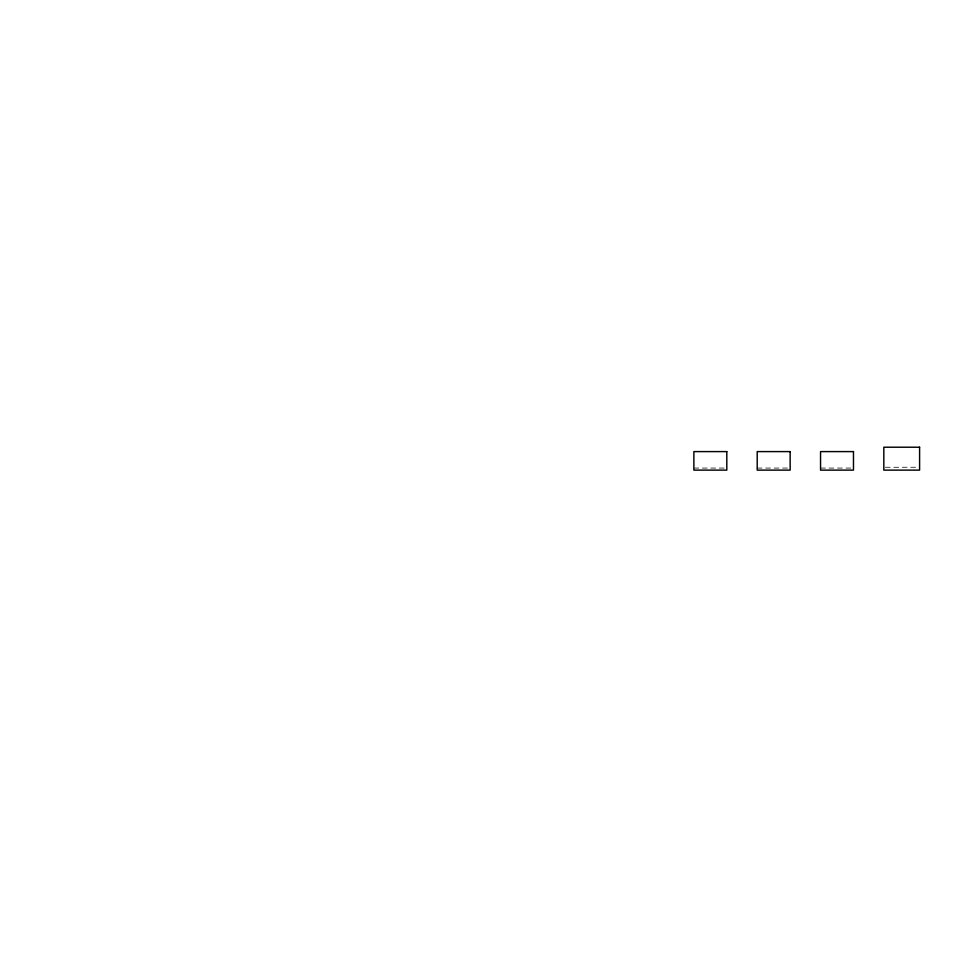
<?xml version="1.0" encoding="UTF-8"?>
<svg xmlns="http://www.w3.org/2000/svg" width="968" height="968" viewBox="0 0 968 968"><rect width="100%" height="100%" fill="white"/><g stroke="black" fill="none" stroke-linecap="round" stroke-linejoin="round"><path stroke-width="0.73" stroke-dasharray="4.84 3.63" d="M885.309 467.254L918.112 467.254M693.875 468.064L725.31 468.064M757.206 468.064L788.642 468.064M820.549 468.064L851.985 468.064"/><path stroke-width="1.45" d="M919.6 447.216L883.82 447.216L883.82 470.121L919.6 470.121L919.6 447.216M726.811 451.596L693.875 451.596L693.875 470.121L726.811 470.121L726.811 451.596M790.142 451.596L757.206 451.596L757.206 470.121L790.142 470.121L790.142 451.596M853.474 451.596L820.549 451.596L820.549 470.121L853.474 470.121L853.474 451.596"/></g></svg>
